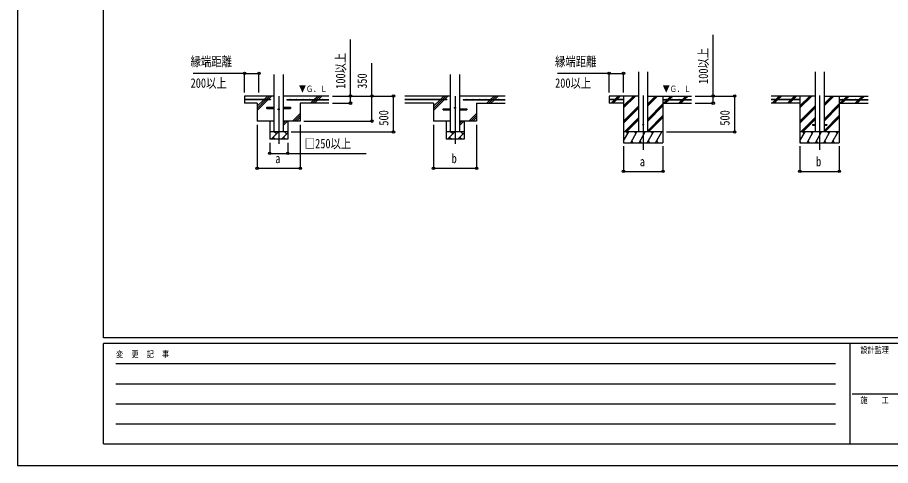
# Model space of a CAD drawing. Units: millimetres, scale not verified. Extents: x -16820 to 16820, y -11880 to 11880.
# Drawn here: x -16820 to -4654, y -11880 to -5639 of the extents above; entities that cross this region are included whole.
import ezdxf
from ezdxf.enums import TextEntityAlignment as Align

# ---------------------------------------------------------------- set-up
doc = ezdxf.new("R2010")
doc.units = ezdxf.units.MM
doc.header["$LTSCALE"] = 50
for name, color, linetype in [('0-4_YKK_12', 2, 'Continuous'), ('0-5_YKK_13', 4, 'Continuous'), ('0-6_YKK_A1', 4, 'Continuous'), ('0-7_YKK_D', 6, 'Continuous'), ('0-8_YKK_ZWAK', 7, 'Continuous')]:
    doc.layers.add(name, color=color, linetype=linetype)
doc.styles.add('ＭＳ ゴシック', font='')
doc.styles.get('ＭＳ ゴシック').set_extended_font_data('MS Gothic')

msp = doc.modelspace()

# ---------------------------------------------------------------- linework, layer by layer
at = {"layer": '0-4_YKK_12'}
for p, q in [((-13179.92, -6733), (-13179.92, -7398.95)), ((-10722.53, -6733), (-10722.53, -7398.95)), ((-8100.76, -6723.79), (-8100.76, -7483)), ((-5643.37, -6723.79), (-5643.37, -7483))]:
    msp.add_line(p, q, dxfattribs=at)
at = {"layer": '0-5_YKK_13'}
for p, q in [((-13344.92, -6890), (-13242.42, -6890)), ((-13344.92, -6906), (-13344.92, -6890)), ((-13344.92, -6906), (-13242.42, -6906)), ((-13117.42, -6890), (-13014.92, -6890)), ((-13117.42, -6906), (-13014.92, -6906)), ((-13014.92, -6890), (-13014.92, -6906)), ((-10887.53, -6910), (-10785.03, -6910)), ((-10887.53, -6926), (-10887.53, -6910)), ((-10887.53, -6926), (-10785.03, -6926)), ((-10660.03, -6910), (-10557.53, -6910)), ((-10660.03, -6926), (-10557.53, -6926)), ((-10557.53, -6910), (-10557.53, -6926)), ((-5743.37, -7128.5), (-5743.37, -7137.5)), ((-5743.37, -7128.5), (-5705.87, -7128.5)), ((-5743.37, -7137.5), (-5705.87, -7137.5)), ((-5580.87, -7128.5), (-5543.37, -7128.5)), ((-5580.87, -7137.5), (-5543.37, -7137.5)), ((-5543.37, -7128.5), (-5543.37, -7137.5))]:
    msp.add_line(p, q, dxfattribs=at)
for centre, radius in [((-13179.92, -6918), 8), ((-10722.53, -6898), 8), ((-8100.76, -7133), 5)]:
    msp.add_circle(centre, radius, dxfattribs=at)
at = {"layer": '0-6_YKK_A1'}
for p, q in [((-13242.42, -7233), (-13242.42, -6433)), ((-13117.42, -6433), (-13117.42, -7233)), ((-10785.03, -7233), (-10785.03, -6433)), ((-10660.03, -6433), (-10660.03, -7233)), ((-8163.26, -7233), (-8163.26, -6397.65)), ((-8038.26, -7233), (-8038.26, -6397.65)), ((-5705.87, -6396.65), (-5705.87, -7233)), ((-5580.87, -6396.65), (-5580.87, -7233)), ((-13242.42, -6733), (-13654.92, -6733)), ((-13654.92, -6733), (-13654.92, -6833)), ((-13294.92, -6780.5), (-13654.92, -6780.5)), ((-13294.92, -6785.5), (-13654.92, -6785.5)), ((-13479.92, -6933), (-13332.42, -6785.5)), ((-13479.92, -6876.43), (-13388.99, -6785.5)), ((-13479.92, -6904.72), (-13360.71, -6785.5)), ((-13383.99, -6780.5), (-13336.49, -6733)), ((-13355.71, -6780.5), (-13308.21, -6733)), ((-13327.42, -6780.5), (-13279.92, -6733)), ((-13294.92, -6780.5), (-13294.92, -6785.5)), ((-12479.92, -6733), (-13117.42, -6733)), ((-13064.92, -6780.5), (-12479.92, -6780.5)), ((-13064.92, -6780.5), (-13064.92, -6785.5)), ((-13064.92, -6785.5), (-12479.92, -6785.5)), ((-12736.49, -6833), (-12688.99, -6785.5)), ((-12708.21, -6833), (-12660.71, -6785.5)), ((-12683.99, -6780.5), (-12636.49, -6733)), ((-12679.92, -6833), (-12632.42, -6785.5)), ((-12655.71, -6780.5), (-12608.21, -6733)), ((-12627.42, -6780.5), (-12579.92, -6733)), ((-10785.03, -6733), (-11422.53, -6733)), ((-10837.53, -6780.5), (-11422.53, -6780.5)), ((-10837.53, -6785.5), (-11422.53, -6785.5)), ((-11022.53, -6933), (-10875.03, -6785.5)), ((-11022.53, -6876.43), (-10931.6, -6785.5)), ((-11022.53, -6904.72), (-10903.32, -6785.5)), ((-10926.6, -6780.5), (-10879.1, -6733)), ((-10898.32, -6780.5), (-10850.82, -6733)), ((-10870.03, -6780.5), (-10822.53, -6733)), ((-10837.53, -6780.5), (-10837.53, -6785.5)), ((-10022.53, -6733), (-10660.03, -6733)), ((-10607.53, -6780.5), (-10022.53, -6780.5)), ((-10607.53, -6780.5), (-10607.53, -6785.5)), ((-10607.53, -6785.5), (-10022.53, -6785.5)), ((-10279.1, -6833), (-10231.6, -6785.5)), ((-10250.82, -6833), (-10203.32, -6785.5)), ((-10226.6, -6780.5), (-10179.1, -6733)), ((-10222.53, -6833), (-10175.03, -6785.5)), ((-10198.32, -6780.5), (-10150.82, -6733)), ((-10170.03, -6780.5), (-10122.53, -6733)), ((-8375.76, -6780.5), (-8575.76, -6780.5)), ((-8375.76, -6785.5), (-8575.76, -6785.5)), ((-8547.89, -6831.6), (-8501.8, -6785.5)), ((-8535.16, -6833), (-8487.65, -6785.5)), ((-8521.01, -6833), (-8473.51, -6785.5)), ((-8496.8, -6780.5), (-8449.3, -6733)), ((-8482.65, -6780.5), (-8435.15, -6733)), ((-8468.51, -6780.5), (-8421.01, -6733)), ((-8375.76, -6733), (-8375.76, -7383)), ((-8375.76, -6899.88), (-8208.88, -6733)), ((-8375.76, -6885.74), (-8223.02, -6733)), ((-8375.76, -6871.6), (-8237.16, -6733)), ((-8375.76, -6780.5), (-8375.76, -6785.5)), ((-8038.26, -6870.75), (-7900.51, -6733)), ((-8038.26, -6856.61), (-7914.65, -6733)), ((-8038.26, -6842.46), (-7928.8, -6733)), ((-8038.26, -6733), (-7425.76, -6733)), ((-7825.76, -6733), (-7825.76, -7383)), ((-7825.76, -6780.5), (-7425.76, -6780.5)), ((-7825.76, -6780.5), (-7825.76, -6785.5)), ((-7825.76, -6785.5), (-7425.76, -6785.5)), ((-7816.67, -6833), (-7769.16, -6785.5)), ((-7802.52, -6833), (-7755.02, -6785.5)), ((-7788.38, -6833), (-7740.88, -6785.5)), ((-7764.16, -6780.5), (-7716.66, -6733)), ((-7750.02, -6780.5), (-7702.52, -6733)), ((-7735.88, -6780.5), (-7688.38, -6733)), ((-7604.53, -6833), (-7557.03, -6785.5)), ((-7590.39, -6833), (-7542.89, -6785.5)), ((-7576.25, -6833), (-7528.75, -6785.5)), ((-7552.03, -6780.5), (-7504.53, -6733)), ((-7537.89, -6780.5), (-7490.39, -6733)), ((-7523.75, -6780.5), (-7476.25, -6733)), ((-5705.87, -6733), (-6318.37, -6733)), ((-5918.37, -6780.5), (-6318.37, -6780.5)), ((-5918.37, -6785.5), (-6318.37, -6785.5)), ((-6304.04, -6833), (-6256.54, -6785.5)), ((-6289.9, -6833), (-6242.4, -6785.5)), ((-6275.76, -6833), (-6228.26, -6785.5)), ((-6251.54, -6780.5), (-6204.04, -6733)), ((-6237.4, -6780.5), (-6235.73, -6778.83)), ((-6232.54, -6775.64), (-6189.9, -6733)), ((-6223.26, -6780.5), (-6175.76, -6733)), ((-6090.51, -6831.6), (-6044.41, -6785.5)), ((-6077.77, -6833), (-6030.27, -6785.5)), ((-6063.62, -6833), (-6016.12, -6785.5)), ((-6039.41, -6780.5), (-5991.91, -6733)), ((-6025.27, -6780.5), (-5977.77, -6733)), ((-6011.12, -6780.5), (-5963.62, -6733)), ((-5918.37, -6733), (-5918.37, -7383)), ((-5918.37, -6899.88), (-5751.49, -6733)), ((-5918.37, -6885.74), (-5765.63, -6733)), ((-5918.37, -6871.6), (-5779.78, -6733)), ((-5918.37, -6780.5), (-5918.37, -6785.5)), ((-5580.87, -6870.75), (-5443.12, -6733)), ((-5580.87, -6856.61), (-5457.27, -6733)), ((-5580.87, -6842.46), (-5471.41, -6733)), ((-5580.87, -6733), (-4968.37, -6733)), ((-5368.37, -6733), (-5368.37, -7383)), ((-5368.37, -6780.5), (-4968.37, -6780.5)), ((-5368.37, -6780.5), (-5368.37, -6785.5)), ((-5368.37, -6785.5), (-4968.37, -6785.5)), ((-5359.28, -6833), (-5311.78, -6785.5)), ((-5345.13, -6833), (-5297.63, -6785.5)), ((-5330.99, -6833), (-5283.49, -6785.5)), ((-5306.78, -6780.5), (-5259.28, -6733)), ((-5292.63, -6780.5), (-5245.13, -6733)), ((-5278.49, -6780.5), (-5230.99, -6733)), ((-5147.14, -6833), (-5099.64, -6785.5)), ((-5133, -6833), (-5085.5, -6785.5)), ((-5118.86, -6833), (-5071.36, -6785.5)), ((-5094.64, -6780.5), (-5047.14, -6733)), ((-5080.5, -6780.5), (-5033, -6733)), ((-5066.36, -6780.5), (-5018.86, -6733)), ((-13479.92, -6833), (-13654.92, -6833)), ((-13479.92, -6833), (-13479.92, -7083)), ((-12479.92, -6833), (-12879.92, -6833)), ((-12879.92, -6833), (-12879.92, -7083)), ((-11022.53, -6833), (-11422.53, -6833)), ((-11022.53, -6833), (-11022.53, -7083)), ((-10422.53, -6833), (-10422.53, -7083)), ((-10422.53, -6833), (-10022.53, -6833)), ((-8375.76, -6833), (-8575.76, -6833)), ((-8375.76, -7083.73), (-8163.26, -6871.23)), ((-8375.76, -7097.87), (-8163.26, -6885.37)), ((-8375.76, -7112.01), (-8163.26, -6899.51)), ((-8038.26, -7054.59), (-7825.76, -6842.1)), ((-8038.26, -7068.74), (-7825.76, -6856.24)), ((-8038.26, -7082.88), (-7825.76, -6870.38)), ((-7825.76, -6833), (-7425.76, -6833)), ((-5918.37, -6833), (-6318.37, -6833)), ((-5918.37, -7083.73), (-5705.87, -6871.23)), ((-5918.37, -7097.87), (-5705.87, -6885.37)), ((-5918.37, -7112.01), (-5705.87, -6899.51)), ((-5580.87, -7054.59), (-5368.37, -6842.1)), ((-5580.87, -7068.74), (-5368.37, -6856.24)), ((-5580.87, -7082.88), (-5368.37, -6870.38)), ((-5368.37, -6833), (-4968.37, -6833)), ((-12986.49, -7083), (-12879.92, -6976.43)), ((-12958.21, -7083), (-12879.92, -7004.72)), ((-12929.92, -7083), (-12879.92, -7033)), ((-10529.1, -7083), (-10422.53, -6976.43)), ((-10500.82, -7083), (-10422.53, -7004.72)), ((-10472.53, -7083), (-10422.53, -7033)), ((-8362.9, -7233), (-8163.26, -7033.36)), ((-8348.76, -7233), (-8163.26, -7047.5)), ((-8038.26, -7216.72), (-7825.76, -7004.23)), ((-8038.26, -7230.87), (-7825.76, -7018.37)), ((-8026.25, -7233), (-7825.76, -7032.51)), ((-5905.51, -7233), (-5705.87, -7033.36)), ((-5891.37, -7233), (-5705.87, -7047.5)), ((-5580.87, -7216.72), (-5368.37, -7004.23)), ((-5580.87, -7230.87), (-5368.37, -7018.37)), ((-5568.86, -7233), (-5368.37, -7032.51)), ((-13242.42, -7083), (-13479.92, -7083)), ((-13304.92, -7083), (-13304.92, -7333)), ((-13117.42, -7144.67), (-13055.75, -7083)), ((-13117.42, -7116.38), (-13084.04, -7083)), ((-12879.92, -7083), (-13117.42, -7083)), ((-13054.92, -7083), (-13054.92, -7333)), ((-10785.03, -7083), (-11022.53, -7083)), ((-10847.53, -7083), (-10847.53, -7333)), ((-10660.03, -7144.67), (-10598.36, -7083)), ((-10660.03, -7116.38), (-10626.65, -7083)), ((-10422.53, -7083), (-10660.03, -7083)), ((-10597.53, -7083), (-10597.53, -7333)), ((-8334.62, -7233), (-8163.26, -7061.64)), ((-5877.23, -7233), (-5705.87, -7061.64)), ((-13054.92, -7233), (-13304.92, -7233)), ((-13284.18, -7333), (-13184.18, -7233)), ((-13262.32, -7233), (-13242.42, -7213.1)), ((-13212.74, -7261.55), (-13241.29, -7233)), ((-13142.76, -7333), (-13054.92, -7245.16)), ((-13071.32, -7261.55), (-13099.87, -7233)), ((-10597.53, -7233), (-10847.53, -7233)), ((-10826.8, -7333), (-10726.8, -7233)), ((-10804.93, -7233), (-10785.03, -7213.1)), ((-10755.35, -7261.55), (-10783.9, -7233)), ((-10685.37, -7333), (-10597.53, -7245.16)), ((-10613.93, -7261.55), (-10642.48, -7233)), ((-7825.76, -7233), (-8375.76, -7233)), ((-8375.76, -7358.45), (-8303.33, -7233)), ((-8318.33, -7258.98), (-8333.34, -7233)), ((-8274.47, -7383), (-8187.86, -7233)), ((-8202.86, -7258.98), (-8217.86, -7233)), ((-8159, -7383), (-8072.39, -7233)), ((-8087.39, -7258.98), (-8102.4, -7233)), ((-8043.53, -7383), (-7956.92, -7233)), ((-7971.92, -7258.98), (-7986.92, -7233)), ((-7928.06, -7383), (-7841.45, -7233)), ((-7871.45, -7233), (-7871.45, -7233)), ((-5368.37, -7233), (-5918.37, -7233)), ((-5918.37, -7358.45), (-5845.94, -7233)), ((-5860.95, -7258.98), (-5875.95, -7233)), ((-5817.08, -7383), (-5730.47, -7233)), ((-5745.47, -7258.98), (-5760.47, -7233)), ((-5701.61, -7383), (-5615, -7233)), ((-5630.01, -7258.98), (-5645.01, -7233)), ((-5586.14, -7383), (-5499.53, -7233)), ((-5514.53, -7258.98), (-5529.54, -7233)), ((-5470.67, -7383), (-5384.06, -7233)), ((-5399.06, -7258.98), (-5414.06, -7233)), ((-13054.92, -7333), (-13304.92, -7333)), ((-13255.63, -7304.45), (-13227.08, -7333)), ((-13114.21, -7304.45), (-13085.66, -7333)), ((-10597.53, -7333), (-10847.53, -7333)), ((-10798.24, -7304.45), (-10769.69, -7333)), ((-10656.82, -7304.45), (-10628.27, -7333)), ((-8375.76, -7383), (-7825.76, -7383)), ((-8259.47, -7357.02), (-8244.47, -7383)), ((-8144, -7357.02), (-8129, -7383)), ((-8028.53, -7357.02), (-8013.53, -7383)), ((-7913.06, -7357.02), (-7898.06, -7383)), ((-5918.37, -7383), (-5368.37, -7383)), ((-5917.55, -7357.02), (-5902.55, -7383)), ((-5802.08, -7357.02), (-5787.08, -7383)), ((-5686.61, -7357.02), (-5671.61, -7383)), ((-5571.14, -7357.02), (-5556.14, -7383)), ((-5455.67, -7357.02), (-5440.67, -7383))]:
    msp.add_line(p, q, dxfattribs=at)
msp.add_lwpolyline([(-8163.26, -6733), (-8575.76, -6733), (-8575.76, -6833)], dxfattribs=at)
for centre in [(-13609.92, -6778), (-13519.92, -6778), (-13429.92, -6778), (-13339.92, -6778), (-13019.92, -6778), (-12929.92, -6778), (-12839.92, -6778), (-12749.92, -6778), (-12659.92, -6778), (-12569.92, -6778), (-11332.53, -6778), (-11242.53, -6778), (-11152.53, -6778), (-11062.53, -6778), (-10972.53, -6778), (-10882.53, -6778), (-10562.53, -6778), (-10472.53, -6778), (-10382.53, -6778), (-10292.53, -6778), (-10202.53, -6778), (-10112.53, -6778), (-8510.76, -6778), (-8420.76, -6778), (-7780.76, -6778), (-7690.76, -6778), (-7600.76, -6778), (-7510.76, -6778), (-6233.37, -6778), (-6143.37, -6778), (-6053.37, -6778), (-5963.37, -6778), (-5323.37, -6778), (-5233.37, -6778), (-5143.37, -6778), (-5053.37, -6778)]:
    msp.add_circle(centre, 2.5, dxfattribs=at)
at = {"layer": '0-7_YKK_D'}
for p, q in [((-13654.92, -6417.74), (-14372.73, -6417.74)), ((-13654.92, -6683), (-13654.92, -6416.74)), ((-13654.92, -6417.74), (-13454.92, -6417.74)), ((-13454.92, -6683), (-13454.92, -6416.74)), ((-8575.76, -6417.74), (-9293.57, -6417.74)), ((-8575.76, -6683), (-8575.76, -6416.74)), ((-8575.76, -6417.74), (-8375.76, -6417.74)), ((-8375.76, -6683), (-8375.76, -6416.74)), ((-12429.92, -6733), (-12178.92, -6733)), ((-12429.92, -6733), (-11578.92, -6733)), ((-12429.92, -6733), (-11878.92, -6733)), ((-11579.92, -7233), (-11579.92, -6733)), ((-7375.76, -6733), (-6824.76, -6733)), ((-7375.76, -6733), (-7124.76, -6733)), ((-6825.76, -7233), (-6825.76, -6733)), ((-12429.92, -6833), (-12178.92, -6833)), ((-7375.76, -6833), (-7124.76, -6833)), ((-13479.92, -7133), (-13479.92, -7740.96)), ((-12878.92, -7133), (-12878.92, -7740.96)), ((-12829.92, -7083), (-11878.92, -7083)), ((-11022.53, -7133), (-11022.53, -7740.96)), ((-10422.53, -7133), (-10422.53, -7740.96)), ((-13004.92, -7233), (-11578.92, -7233)), ((-7775.76, -7233), (-6824.76, -7233)), ((-13304.92, -7383), (-13304.92, -7534)), ((-13054.92, -7383), (-13054.92, -7534)), ((-8375.76, -7433), (-8375.76, -7784)), ((-7825.76, -7433), (-7825.76, -7784)), ((-5918.37, -7433), (-5918.37, -7784)), ((-5368.37, -7433), (-5368.37, -7784)), ((-13479.92, -7739.96), (-12878.92, -7739.96)), ((-11022.53, -7739.96), (-10422.53, -7739.96)), ((-8375.76, -7783), (-7825.76, -7783)), ((-5918.37, -7783), (-5368.37, -7783))]:
    msp.add_line(p, q, dxfattribs=at)
for points in [[(-12179.92, -6833), (-12179.92, -6733), (-12179.92, -5948.2)], [(-7125.76, -6833), (-7125.76, -6733), (-7125.76, -5880.2)], [(-11879.92, -7083), (-11879.92, -6733), (-11879.92, -6274.6)], [(-13304.92, -7533), (-13054.92, -7533), (-11958.79, -7533)]]:
    msp.add_lwpolyline(points, dxfattribs=at)
for centre in [(-13654.92, -6417.74), (-13454.92, -6417.74), (-8575.76, -6417.74), (-8375.76, -6417.74), (-12179.92, -6733), (-11879.92, -6733), (-11579.92, -6733), (-7125.76, -6733), (-6825.76, -6733), (-12179.92, -6833), (-7125.76, -6833), (-11879.92, -7083), (-11579.92, -7233), (-6825.76, -7233), (-13304.92, -7533), (-13054.92, -7533), (-13479.92, -7739.96), (-12878.92, -7739.96), (-11022.53, -7739.96), (-10422.53, -7739.96), (-8375.76, -7783), (-7825.76, -7783), (-5918.37, -7783), (-5368.37, -7783)]:
    msp.add_circle(centre, 17, dxfattribs=at)
at = {"layer": '0-8_YKK_ZWAK'}
for p, q in [((-15619.92, -10100), (-15619.92, 11100)), ((15580.08, -10100), (-15619.92, -10100)), ((-5219.92, -10180), (-15619.92, -10180)), ((-15619.92, -11580), (-15619.92, -10180)), ((-5219.92, -10180), (-5219.92, -11580)), ((-19.92, -10180), (-5219.92, -10180)), ((-15449.92, -10460), (-5419.92, -10460)), ((-15449.92, -10740), (-5419.92, -10740)), ((-5189.92, -10880), (-19.92, -10880)), ((-15449.92, -11020), (-5419.92, -11020)), ((-15449.92, -11300), (-5419.92, -11300)), ((-15619.92, -11580), (-5219.92, -11580)), ((-5219.92, -11580), (-19.92, -11580))]:
    msp.add_line(p, q, dxfattribs=at)
msp.add_lwpolyline([(-16820, -11880), (16820, -11880), (16820, 11880), (-16820, 11880)], close=True, dxfattribs=at)

# ---------------------------------------------------------------- texts
at = {"layer": '0-6_YKK_A1', "style": 'ＭＳ ゴシック', "width": 0.8}
for p in [(-12897.77, -6704.55), (-7829.63, -6704.55)]:
    msp.add_text('▼Ｇ．Ｌ', height=87.98, dxfattribs=at).set_placement(p, align=Align.BOTTOM_LEFT)
at = {"layer": '0-7_YKK_D', "style": 'ＭＳ ゴシック', "width": 0.8}
for s, p in [('100以上', (-7157.76, -6565)), ('100以上', (-12211.92, -6633)), ('350', (-11911.92, -6633)), ('500', (-11611.92, -7146.2)), ('500', (-6857.76, -7146.2))]:
    msp.add_text(s, height=132, rotation=90, dxfattribs=at).set_placement(p, align=Align.BOTTOM_LEFT)
for s, p in [('縁端距離', (-14407.72, -6357.74)), ('縁端距離', (-9328.56, -6357.74)), ('200以上', (-14407.72, -6657.74)), ('200以上', (-9328.56, -6657.74)), ('□250以上', (-12816.39, -7501)), ('b', (-10770.53, -7707.96)), ('a', (-13227.92, -7707.96)), ('a', (-8148.76, -7751)), ('b', (-5691.37, -7751))]:
    msp.add_text(s, height=132, dxfattribs=at).set_placement(p, align=Align.BOTTOM_LEFT)
at = {"layer": '0-8_YKK_ZWAK', "style": 'ＭＳ ゴシック', "width": 0.8}
for s, p in [('設計監理', (-5073.25, -10340)), ('変  更  記  事', (-15445.24, -10400)), ('施\u3000\u3000工', (-5073.25, -11040))]:
    msp.add_text(s, height=87.98, dxfattribs=at).set_placement(p, align=Align.BOTTOM_LEFT)

doc.saveas('drawing.dxf')
